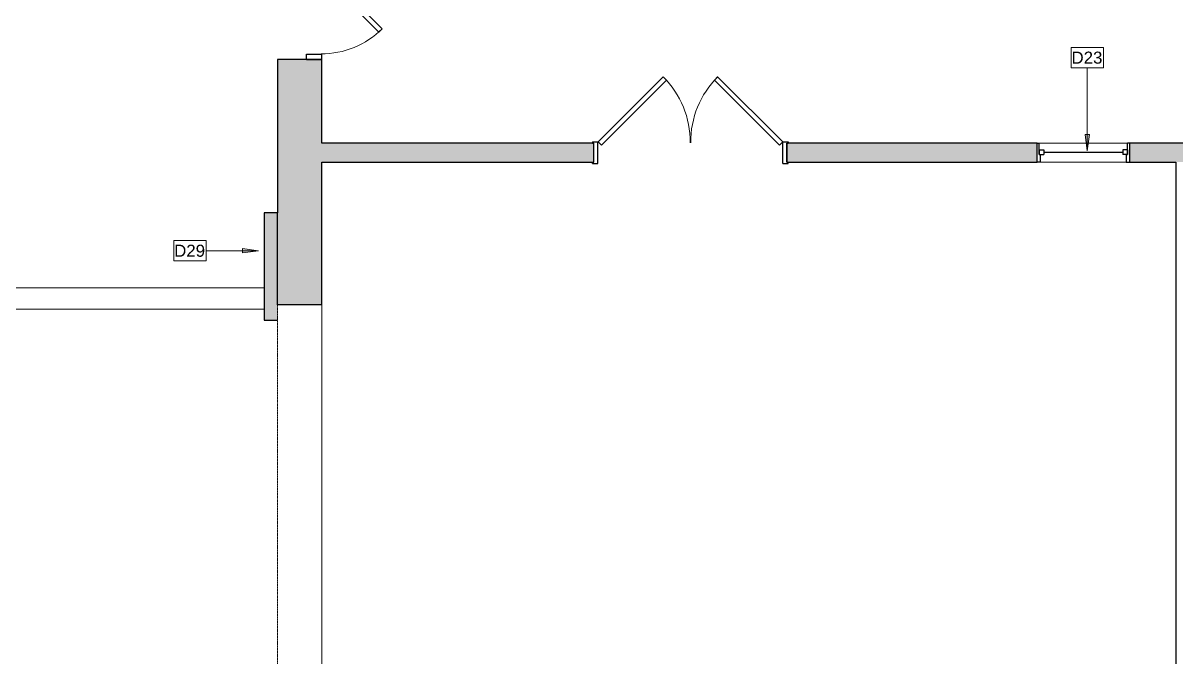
# Model space of a CAD drawing. Header units: inches. Extents: x -1176 to 1551, y -3558 to 978.
# Drawn here: x 369.4 to 799.3, y 172 to 408.3 of the extents above; entities that cross this region are included whole.
import ezdxf

# ---------------------------------------------------------------- set-up
doc = ezdxf.new("R2010")
doc.units = ezdxf.units.IN
doc.header["$MEASUREMENT"] = 0
doc.linetypes.add('Demolished', pattern=[0.1875, 0.125, -0.0625])
doc.linetypes.add('Overhead', pattern=[0.15625, 0.09375, -0.0625])
for name, color, linetype, lineweight in [('A-ANNO-KEYN', 231, 'Continuous', 9), ('A-DETL', 90, 'Continuous', 9), ('A-DETL-GENF', 92, 'Continuous', 18), ('A-DETL-MEDM', 33, 'Continuous', 18), ('A-DOOR', 31, 'Continuous', 18), ('A-DOOR-FRAM', 31, 'Continuous', 30), ('A-GLAZ', 151, 'Continuous', 18), ('A-WALL', 113, 'Continuous', 18), ('A-WALL-PATT', 111, 'Continuous', 18), ('I-WALL', 2, 'Continuous', 18)]:
    doc.layers.add(name, color=color, linetype=linetype, lineweight=lineweight)
doc.styles.add('Arial', font='arial.ttf', dxfattribs={"height": 4.5})

# ---------------------------------------------------------------- blocks, each defined once
blk = doc.blocks.new('Single Flush - D2 2_8_ X 8_-7364777-1st Floor Demo')
at = {"layer": 'A-DOOR', "color": 8, "lineweight": 30}
for p, q in [((-7.83, -29.51), (14.67, -7.01)), ((15.91, -8.25), (-6.59, -30.74)), ((14.67, -7.01), (15.91, -8.25)), ((-6.59, -30.74), (-7.83, -29.51))]:
    blk.add_line(p, q, dxfattribs=at)
at = {"layer": 'A-DOOR', "lineweight": 9}
blk.add_arc((15.91, -8.25), 31.81, 179.5, 225, dxfattribs=at)
at = {"layer": 'A-DOOR-FRAM', "color": 8}
for p, q in [((-18, -2.5), (-18, -8.25)), ((-18, -2.5), (-16, -2.5)), ((-16, -2.5), (-16, -8.25)), ((16, -2.5), (16, -8.25)), ((16, -2.5), (18, -2.5)), ((18, -2.5), (18, -8.25)), ((-18, -8.25), (-16, -8.25)), ((16, -8.25), (18, -8.25))]:
    blk.add_line(p, q, dxfattribs=at)
blk = doc.blocks.new('Double Flush - D3 5_9_ X 7_-6680602-1st Floor Demo')
at = {"layer": 'A-DOOR', "color": 8, "lineweight": 30}
for p, q in [((-34.41, 4), (-10.14, 28.26)), ((-8.91, 27.03), (-33.17, 2.76)), ((-10.14, 28.26), (-8.91, 27.03)), ((10.14, 28.26), (8.91, 27.03)), ((8.91, 27.03), (33.17, 2.76)), ((34.41, 4), (10.14, 28.26)), ((-33.17, 2.76), (-34.41, 4)), ((33.17, 2.76), (34.41, 4))]:
    blk.add_line(p, q, dxfattribs=at)
at = {"layer": 'A-DOOR', "lineweight": 9}
for centre, start, end in [((-34.41, 4), 359.5, 45), ((34.41, 4), 135, 180.5)]:
    blk.add_arc(centre, 34.31, start, end, dxfattribs=at)
at = {"layer": 'A-DOOR-FRAM', "color": 8}
for p, q in [((-36.5, 4), (-34.5, 4)), ((-36.5, 4), (-36.5, 3.5)), ((-36.5, 3.5), (-36, 3.5)), ((-36, -3.5), (-36, 3.5)), ((-34.5, -4), (-34.5, 4)), ((34.5, -4), (34.5, 4)), ((34.5, 4), (36.5, 4)), ((36, 3.5), (36.5, 3.5)), ((36, -3.5), (36, 3.5)), ((36.5, 4), (36.5, 3.5)), ((-36.5, -3.5), (-36, -3.5)), ((-36.5, -4), (-36.5, -3.5)), ((-36.5, -4), (-34.5, -4)), ((34.5, -4), (36.5, -4)), ((36, -3.5), (36.5, -3.5)), ((36.5, -4), (36.5, -3.5))]:
    blk.add_line(p, q, dxfattribs=at)
blk = doc.blocks.new('Double Hung - 2_ 10_5_ x 48_-6653149-1st Floor Demo')
at = {"layer": 'A-GLAZ', "color": 8, "lineweight": 30}
for p, q in [((-17.25, 3.5), (-16.5, 3.5)), ((-16.5, -0.75), (-16.5, 3.5)), ((-16.5, 1), (-16.5, -0.75)), ((-16.5, 1), (-14.75, 1)), ((-14.75, 1), (-14.75, -0.75)), ((-14.75, 0.125), (14.75, 0.125)), ((14.75, 1), (14.75, -0.75)), ((16.5, 1), (14.75, 1)), ((16.5, -0.75), (16.5, 3.5)), ((17.25, 3.5), (16.5, 3.5)), ((16.5, 1), (16.5, -0.75)), ((-16, -3.5), (-17.25, -3.5)), ((-16.5, -0.75), (-14.75, -0.75)), ((-16.5, -0.75), (-16, -0.75)), ((-16, -3.5), (-16, -0.75)), ((16.5, -0.75), (14.75, -0.75)), ((16, -0.75), (16.5, -0.75)), ((16, -0.75), (16, -3.5)), ((16, -3.5), (17.25, -3.5))]:
    blk.add_line(p, q, dxfattribs=at)
blk = doc.blocks.new('Door-Opening - 96_ x 96_ 4-7365091-1st Floor Demo')
at = {"layer": 'A-DETL-GENF', "linetype": 'Overhead', "lineweight": 9}
for p, q in [((67.68, 8.25), (-68.32, 8.25)), ((-68.32, -8.25), (67.68, -8.25))]:
    blk.add_line(p, q, dxfattribs=at)
at = {"layer": 'A-DETL-MEDM', "lineweight": 30}
for p, q in [((-68.32, 8.25), (-68.32, -8.25)), ((67.68, -8.25), (67.68, 8.25))]:
    blk.add_line(p, q, dxfattribs=at)
blk = doc.blocks.new('Keynote Tag - Keynote Number - Boxed-135510-1st Floor Demo')
at = {"layer": 'A-ANNO-KEYN'}
for p, q in [((-0.125, -0.0792), (-0.125, 0.0781)), ((-0.125, 0.0781), (0.125, 0.0781)), ((0.125, 0.0781), (0.125, -0.0792)), ((-0.125, -0.0792), (0.125, -0.0792))]:
    blk.add_line(p, q, dxfattribs=at)

msp = doc.modelspace()

# ---------------------------------------------------------------- hatches: boundary and pattern name
at = {"layer": 'A-ANNO-KEYN'}
for points in [[(766.27, 360.73), (767.06, 366.73), (765.48, 366.73)], [(457.16, 323.44), (451.16, 324.23), (451.16, 322.65)]]:
    msp.add_hatch(color=256, dxfattribs=at).paths.add_polyline_path(points, flags=0)
at = {"layer": 'A-WALL-PATT', "lineweight": 9}
h = msp.add_hatch(color=7, dxfattribs=at)
h.paths.add_polyline_path([(464.28, -1.17), (480.78, -1.17), (480.78, 123.89), (464.28, 123.89), (464.28, 22.83)], flags=0)
h.paths.add_polyline_path([(480.78, 163.89), (480.78, 167.2), (464.28, 167.2), (464.28, 163.89), (465.75, 163.89)], flags=0)
h.paths.add_polyline_path([(480.78, 303.2), (480.78, 394.76), (464.28, 394.76), (464.28, 303.2)], flags=0)
h.paths.add_polyline_path([(464.28, 430.76), (480.78, 430.76), (480.78, 498.76), (464.28, 498.76), (464.28, 443.82)], flags=0)
h.paths.add_polyline_path([(480.78, 534.76), (480.78, 814.52), (464.28, 814.52), (464.28, 534.76), (465.75, 534.76)], flags=0)
h = msp.add_hatch(color=7, dxfattribs=at)
h.paths.add_polyline_path([(1087.74, 356.51), (1087.74, 363.51), (932.03, 363.51), (932.03, 356.51), (935.92, 356.51)], flags=0)
h.paths.add_polyline_path([(747.53, 356.51), (747.53, 363.51), (654.28, 363.51), (654.28, 356.51)], flags=0)
h.paths.add_polyline_path([(802.78, 356.51), (897.53, 356.51), (897.53, 363.51), (782.03, 363.51), (782.03, 356.51), (799.28, 356.51)], flags=0)
h.paths.add_polyline_path([(582.28, 356.51), (582.28, 363.51), (480.78, 363.51), (480.78, 356.51), (559.78, 356.51)], flags=0)
msp.add_hatch(color=7, dxfattribs=at).paths.add_polyline_path([(464.28, 297.59), (464.28, 337.59), (459.28, 337.59), (459.28, 297.59)], flags=0)

# ---------------------------------------------------------------- linework, layer by layer
at = {"layer": 'A-ANNO-KEYN'}
for p, q in [((766.27, 360.73), (766.27, 391.66)), ((767.06, 366.73), (765.48, 366.73)), ((765.48, 366.73), (766.27, 360.73)), ((766.27, 360.73), (767.06, 366.73)), ((457.16, 323.44), (437.61, 323.44)), ((457.16, 323.44), (451.16, 324.23)), ((451.16, 324.23), (451.16, 322.65)), ((451.16, 322.65), (457.16, 323.44))]:
    msp.add_line(p, q, dxfattribs=at)
at = {"layer": 'A-DETL'}
msp.add_line((480.78, 123.89), (480.78, 309.59), dxfattribs=at)
at = {"layer": 'A-WALL', "color": 8, "lineweight": 30}
for p, q in [((464.28, 394.76), (464.28, 337.59)), ((480.78, 394.76), (464.28, 394.76)), ((480.78, 363.51), (480.78, 394.76)), ((582.28, 363.51), (480.78, 363.51)), ((582.28, 356.51), (582.28, 363.51)), ((747.53, 363.51), (654.28, 363.51)), ((654.28, 363.51), (654.28, 356.51)), ((747.53, 356.51), (747.53, 363.51)), ((897.53, 363.51), (782.03, 363.51)), ((782.03, 363.51), (782.03, 356.51)), ((480.78, 303.2), (480.78, 356.51)), ((480.78, 356.51), (582.28, 356.51)), ((654.28, 356.51), (747.53, 356.51)), ((782.03, 356.51), (799.28, 356.51))]:
    msp.add_line(p, q, dxfattribs=at)
at = {"layer": 'A-WALL', "lineweight": 9}
for p, q in [((747.53, 363.51), (782.03, 363.51)), ((782.03, 356.51), (747.53, 356.51)), ((23.22, 309.59), (459.28, 309.59)), ((459.28, 301.59), (23.22, 301.59))]:
    msp.add_line(p, q, dxfattribs=at)
at = {"layer": 'I-WALL', "color": 10, "linetype": 'Demolished', "lineweight": 30}
msp.add_line((799.28, 356.51), (799.28, 119.72), dxfattribs=at)
at = {"layer": 'I-WALL', "color": 8, "lineweight": 30}
for p, q in [((459.28, 337.59), (459.28, 297.59)), ((464.28, 337.59), (459.28, 337.59)), ((464.28, 303.2), (464.28, 337.59)), ((459.28, 297.59), (464.28, 297.59))]:
    msp.add_line(p, q, dxfattribs=at)

# ---------------------------------------------------------------- block references
at = {"layer": 'A-ANNO-KEYN', "xscale": 47.99999999999997, "yscale": 47.99999999999997, "zscale": 47.99999999999997}
for p in [(766.27, 395.47), (431.61, 323.46)]:
    msp.add_blockref('Keynote Tag - Keynote Number - Boxed-135510-1st Floor Demo', p, dxfattribs=at)
at = {"layer": 'A-DOOR', "rotation": 89.9999999999999}
for name, p in [('Single Flush - D2 2_8_ X 8_-7364777-1st Floor Demo', (472.53, 412.76)), ('Door-Opening - 96_ x 96_ 4-7365091-1st Floor Demo', (472.53, 235.52))]:
    msp.add_blockref(name, p, dxfattribs=at)
at = {"layer": 'A-DOOR'}
msp.add_blockref('Double Flush - D3 5_9_ X 7_-6680602-1st Floor Demo', (618.28, 360.01), dxfattribs=at)
at = {"layer": 'A-GLAZ'}
msp.add_blockref('Double Hung - 2_ 10_5_ x 48_-6653149-1st Floor Demo', (764.78, 360.01), dxfattribs=at)

# ---------------------------------------------------------------- texts
at = {"layer": 'A-ANNO-KEYN', "char_height": 4.5, "width": 14.0895, "attachment_point": 1, "style": 'Arial'}
for s, insert in [('D23', (760.38, 397.69)), ('D29', (425.72, 325.69))]:
    msp.add_mtext(s, dxfattribs=dict(at, insert=insert))

doc.saveas('drawing.dxf')
